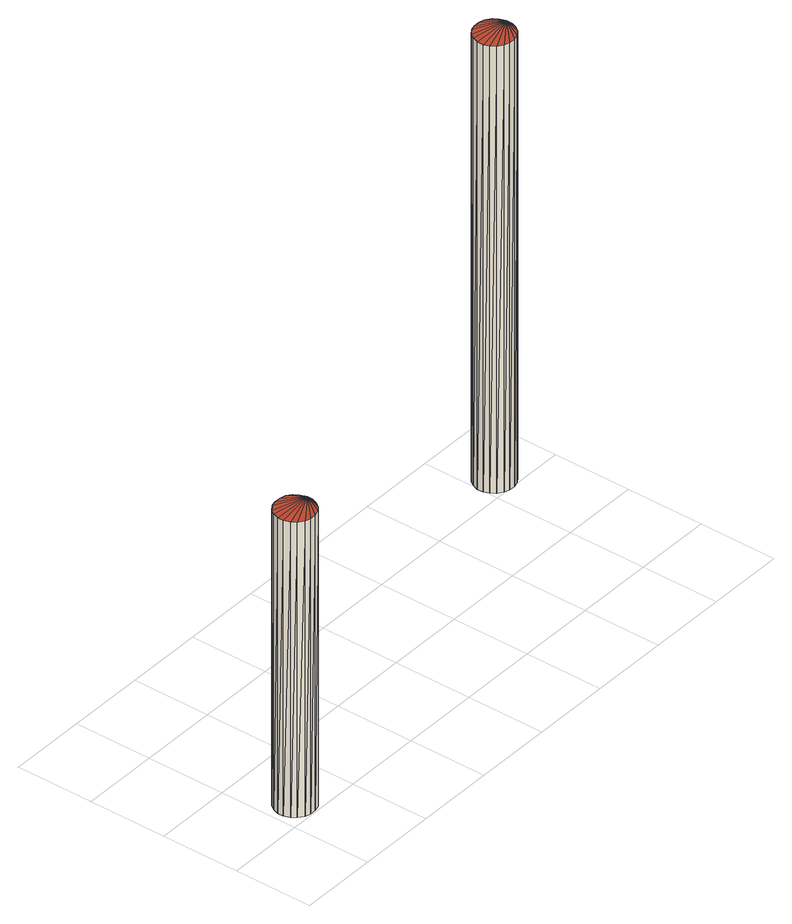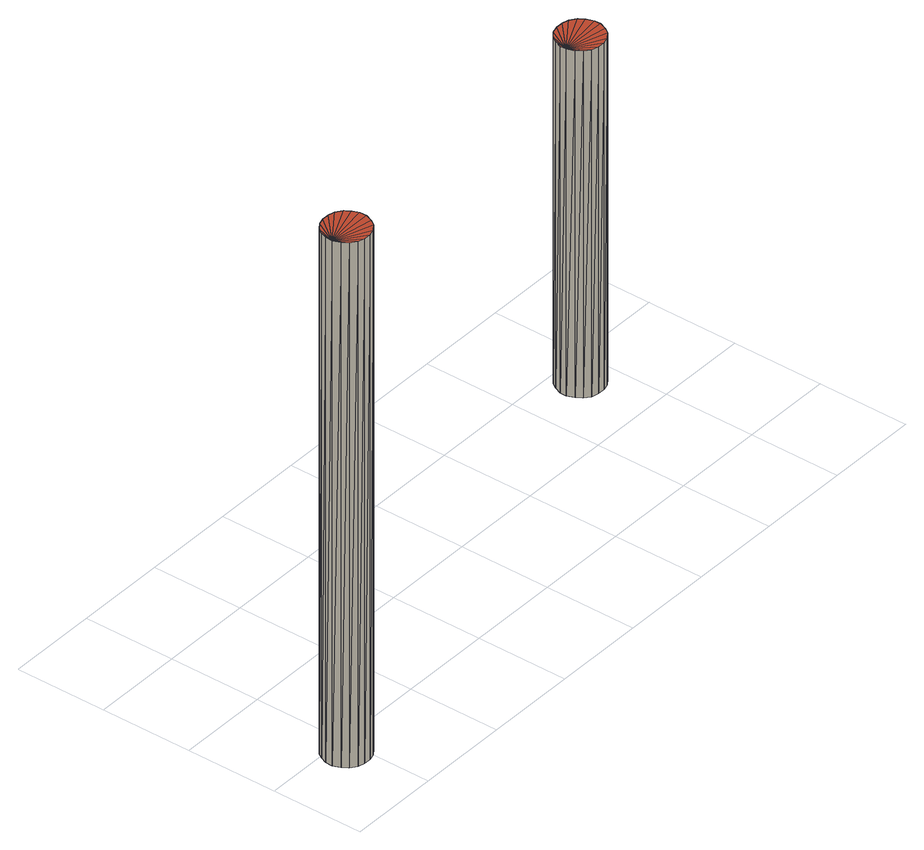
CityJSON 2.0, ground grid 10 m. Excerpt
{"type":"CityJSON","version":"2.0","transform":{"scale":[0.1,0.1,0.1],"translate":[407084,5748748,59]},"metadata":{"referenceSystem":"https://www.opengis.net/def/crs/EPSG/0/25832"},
"CityObjects":{
"building1":{"type":"Building","attributes":{"Geometrietyp2DReferenz":"1000","Gemeindeschluessel":"05515000","function":"51002_1251","roofType":"9999","measuredHeight":39.49},"geometry":[{"type":"Solid","lod":"2","boundaries":[[[[0,1,2]],[[1,3,2]],[[4,5,0]],[[5,1,0]],[[6,7,4]],[[7,5,4]],[[8,9,6]],[[9,7,6]],[[10,11,8]],[[11,9,8]],[[12,13,10]],[[13,11,10]],[[14,15,12]],[[15,13,12]],[[16,17,14]],[[17,15,14]],[[18,19,16]],[[19,17,16]],[[20,21,18]],[[21,19,18]],[[22,23,20]],[[23,21,20]],[[24,25,22]],[[25,23,22]],[[26,27,24]],[[27,25,24]],[[28,29,26]],[[29,27,26]],[[30,31,28]],[[31,29,28]],[[32,33,30]],[[33,31,30]],[[34,35,32]],[[35,33,32]],[[36,37,34]],[[37,35,34]],[[38,39,36]],[[39,37,36]],[[2,3,38]],[[3,39,38]],[[3,1,39]],[[1,5,39]],[[5,7,39]],[[7,9,39]],[[9,11,39]],[[11,13,39]],[[13,15,39]],[[15,17,39]],[[17,19,39]],[[25,27,39]],[[19,21,39]],[[21,23,39]],[[23,25,39]],[[27,29,39]],[[29,31,39]],[[31,33,39]],[[33,35,39]],[[35,37,39]],[[0,2,4]],[[2,38,4]],[[38,36,4]],[[36,34,4]],[[34,32,4]],[[32,30,4]],[[30,28,4]],[[28,26,4]],[[26,24,4]],[[24,22,4]],[[22,20,4]],[[20,18,4]],[[18,16,4]],[[16,14,4]],[[14,12,4]],[[12,10,4]],[[10,8,4]],[[8,6,4]]]],"semantics":{"surfaces":[{"type":"WallSurface"},{"type":"GroundSurface"},{"type":"RoofSurface"}],"values":[[0,0,0,0,0,0,0,0,0,0,0,0,0,0,0,0,0,0,0,0,0,0,0,0,0,0,0,0,0,0,0,0,0,0,0,0,0,0,0,0,1,1,1,1,1,1,1,1,1,1,1,1,1,1,1,1,1,1,2,2,2,2,2,2,2,2,2,2,2,2,2,2,2,2,2,2]]}}]},
"building2":{"type":"Building","attributes":{"Geometrietyp2DReferenz":"1000","Gemeindeschluessel":"05515000","function":"51002_1251","roofType":"9999","measuredHeight":59.79},"geometry":[{"type":"Solid","lod":"2","boundaries":[[[[40,41,42]],[[41,43,42]],[[44,45,40]],[[45,41,40]],[[46,47,44]],[[47,45,44]],[[48,49,46]],[[49,47,46]],[[50,51,48]],[[51,49,48]],[[52,53,50]],[[53,51,50]],[[54,55,52]],[[55,53,52]],[[56,57,54]],[[57,55,54]],[[58,59,56]],[[59,57,56]],[[60,61,58]],[[61,59,58]],[[62,63,60]],[[63,61,60]],[[64,65,62]],[[65,63,62]],[[66,67,64]],[[67,65,64]],[[68,69,66]],[[69,67,66]],[[70,71,68]],[[71,69,68]],[[72,73,70]],[[73,71,70]],[[74,75,72]],[[75,73,72]],[[76,77,74]],[[77,75,74]],[[78,79,76]],[[79,77,76]],[[42,43,78]],[[43,79,78]],[[43,41,79]],[[41,45,79]],[[45,47,79]],[[47,49,79]],[[49,51,79]],[[51,53,79]],[[53,55,79]],[[55,57,79]],[[57,59,79]],[[59,61,79]],[[61,63,79]],[[63,65,79]],[[65,67,79]],[[67,69,79]],[[69,71,79]],[[71,73,79]],[[73,75,79]],[[75,77,79]],[[40,42,44]],[[42,78,44]],[[78,76,44]],[[76,74,44]],[[74,72,44]],[[72,70,44]],[[70,68,44]],[[68,66,44]],[[66,64,44]],[[64,62,44]],[[62,60,44]],[[60,58,44]],[[58,56,44]],[[56,54,44]],[[54,52,44]],[[52,50,44]],[[50,48,44]],[[48,46,44]]]],"semantics":{"surfaces":[{"type":"WallSurface"},{"type":"GroundSurface"},{"type":"RoofSurface"}],"values":[[0,0,0,0,0,0,0,0,0,0,0,0,0,0,0,0,0,0,0,0,0,0,0,0,0,0,0,0,0,0,0,0,0,0,0,0,0,0,0,0,1,1,1,1,1,1,1,1,1,1,1,1,1,1,1,1,1,1,2,2,2,2,2,2,2,2,2,2,2,2,2,2,2,2,2,2]]}}]}
},
"vertices":[
[56,38,396],[56,38,1],[52,44,396],[52,44,1],[59,30,396],[59,30,1],[59,23,396],[59,23,1],[56,15,396],[56,15,1],[52,9,396],[52,9,1],[46,4,396],[46,4,1],[38,2,396],[38,2,1],[30,2,396],[30,2,1],[23,4,396],[23,4,1],[16,9,396],[16,9,1],[12,15,396],[12,15,1],[9,23,396],[9,23,1],[9,30,396],[9,30,1],[12,38,396],[12,38,1],[16,44,396],[16,44,1],[23,49,396],[23,49,1],[30,51,396],[30,51,1],[38,51,396],[38,51,1],[46,49,396],[46,49,1],
[640,230,605],[640,230,7],[636,236,605],[636,236,7],[643,222,605],[643,222,7],[643,214,605],[643,214,7],[640,207,605],[640,207,7],[636,201,605],[636,201,7],[629,196,605],[629,196,7],[622,194,605],[622,194,7],[614,194,605],[614,194,7],[607,196,605],[607,196,7],[600,201,605],[600,201,7],[596,207,605],[596,207,7],[593,214,605],[593,214,7],[593,222,605],[593,222,7],[596,230,605],[596,230,7],[600,236,605],[600,236,7],[607,241,605],[607,241,7],[614,243,605],[614,243,7],[622,243,605],[622,243,7],[629,241,605],[629,241,7]
]}
